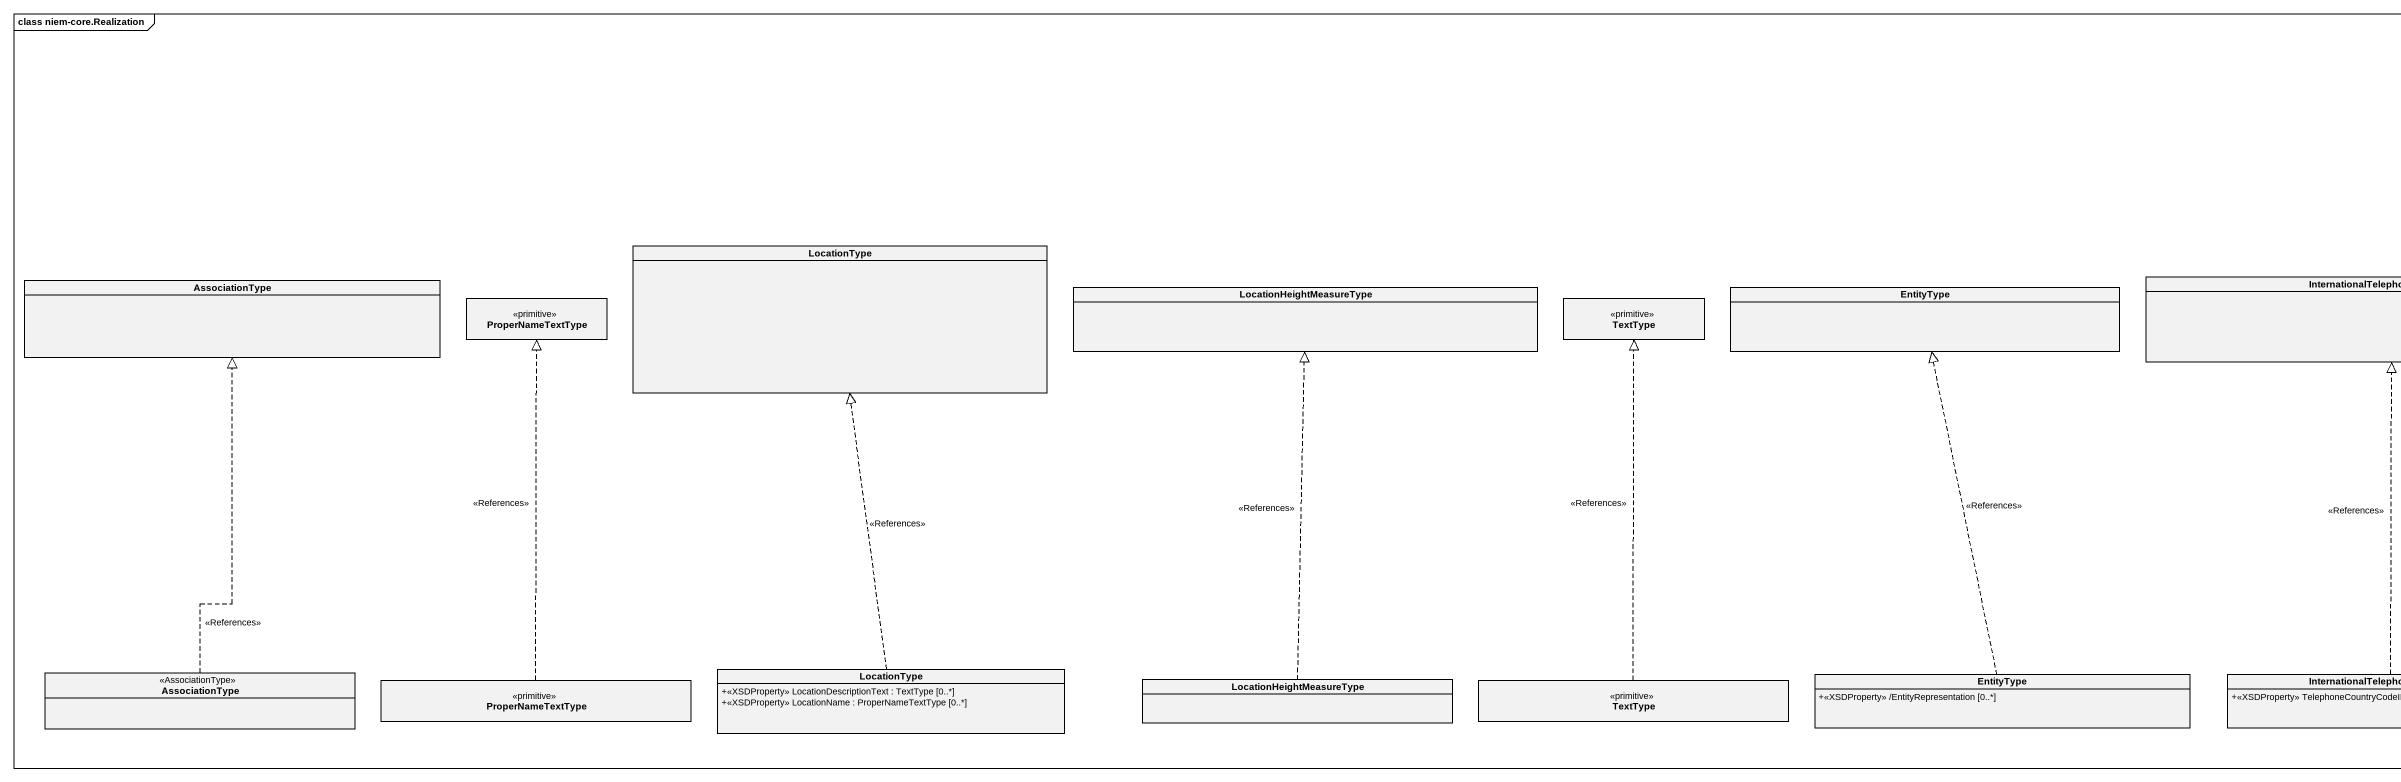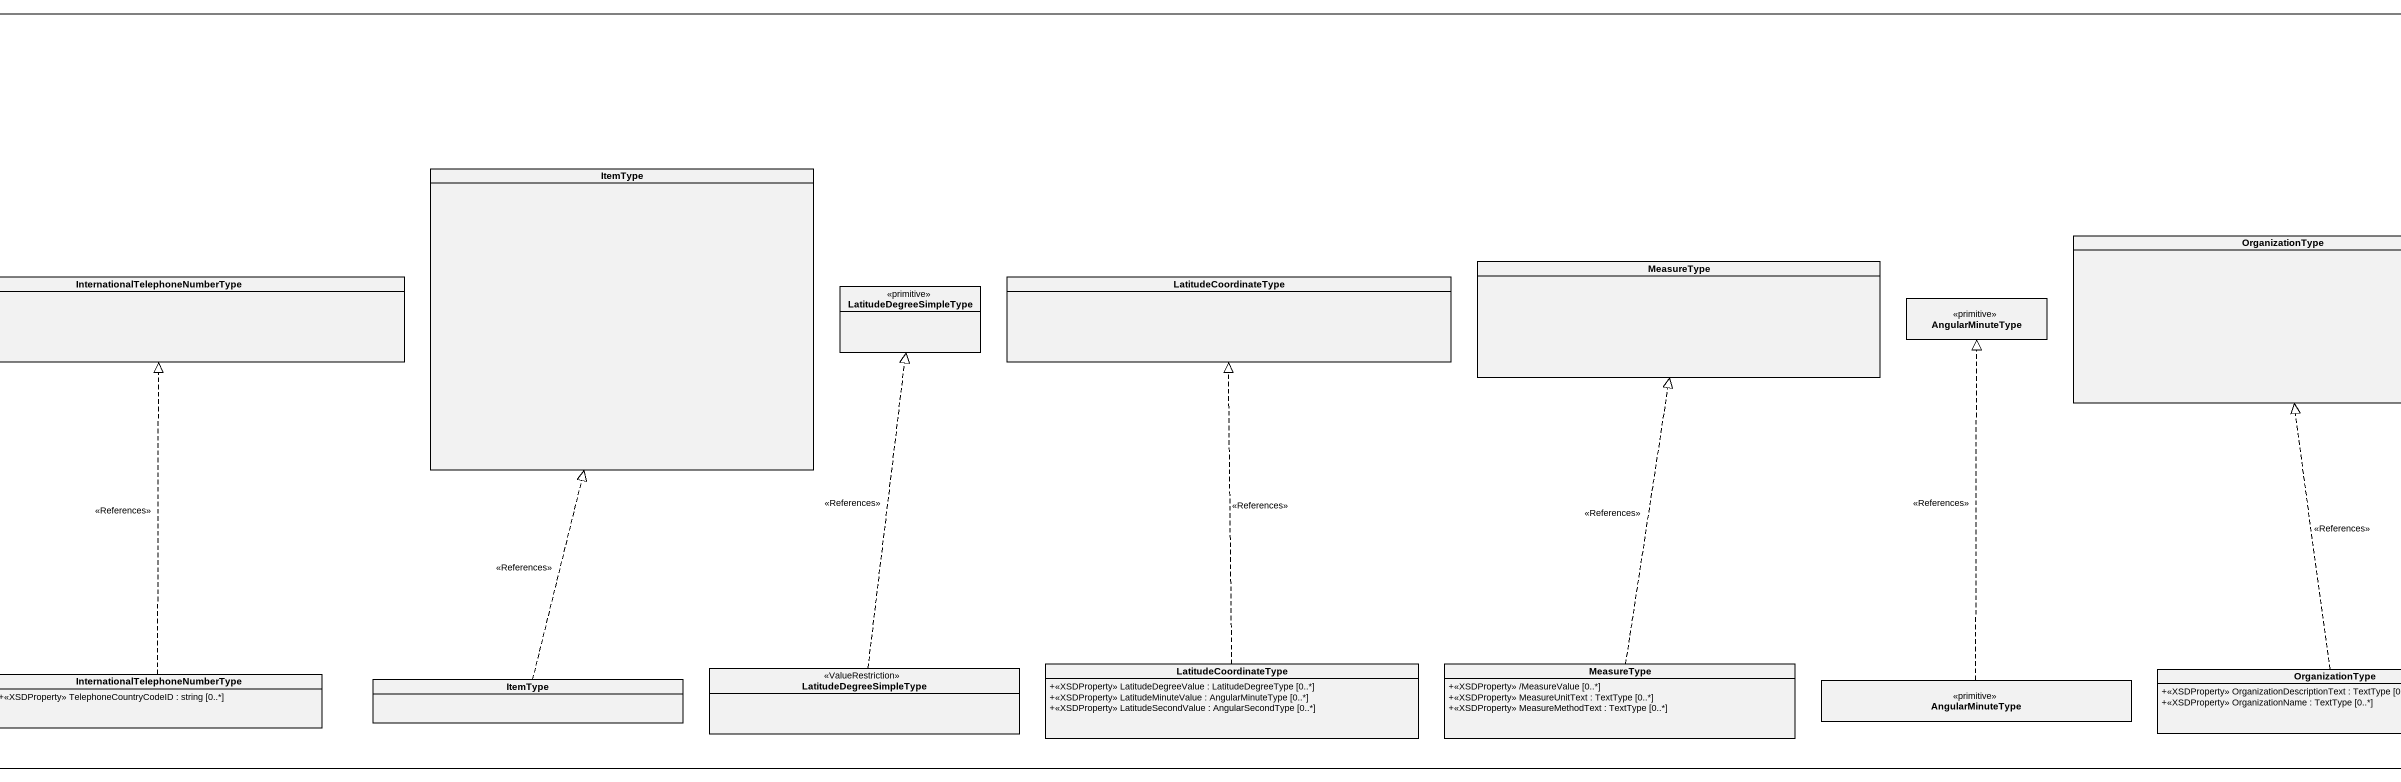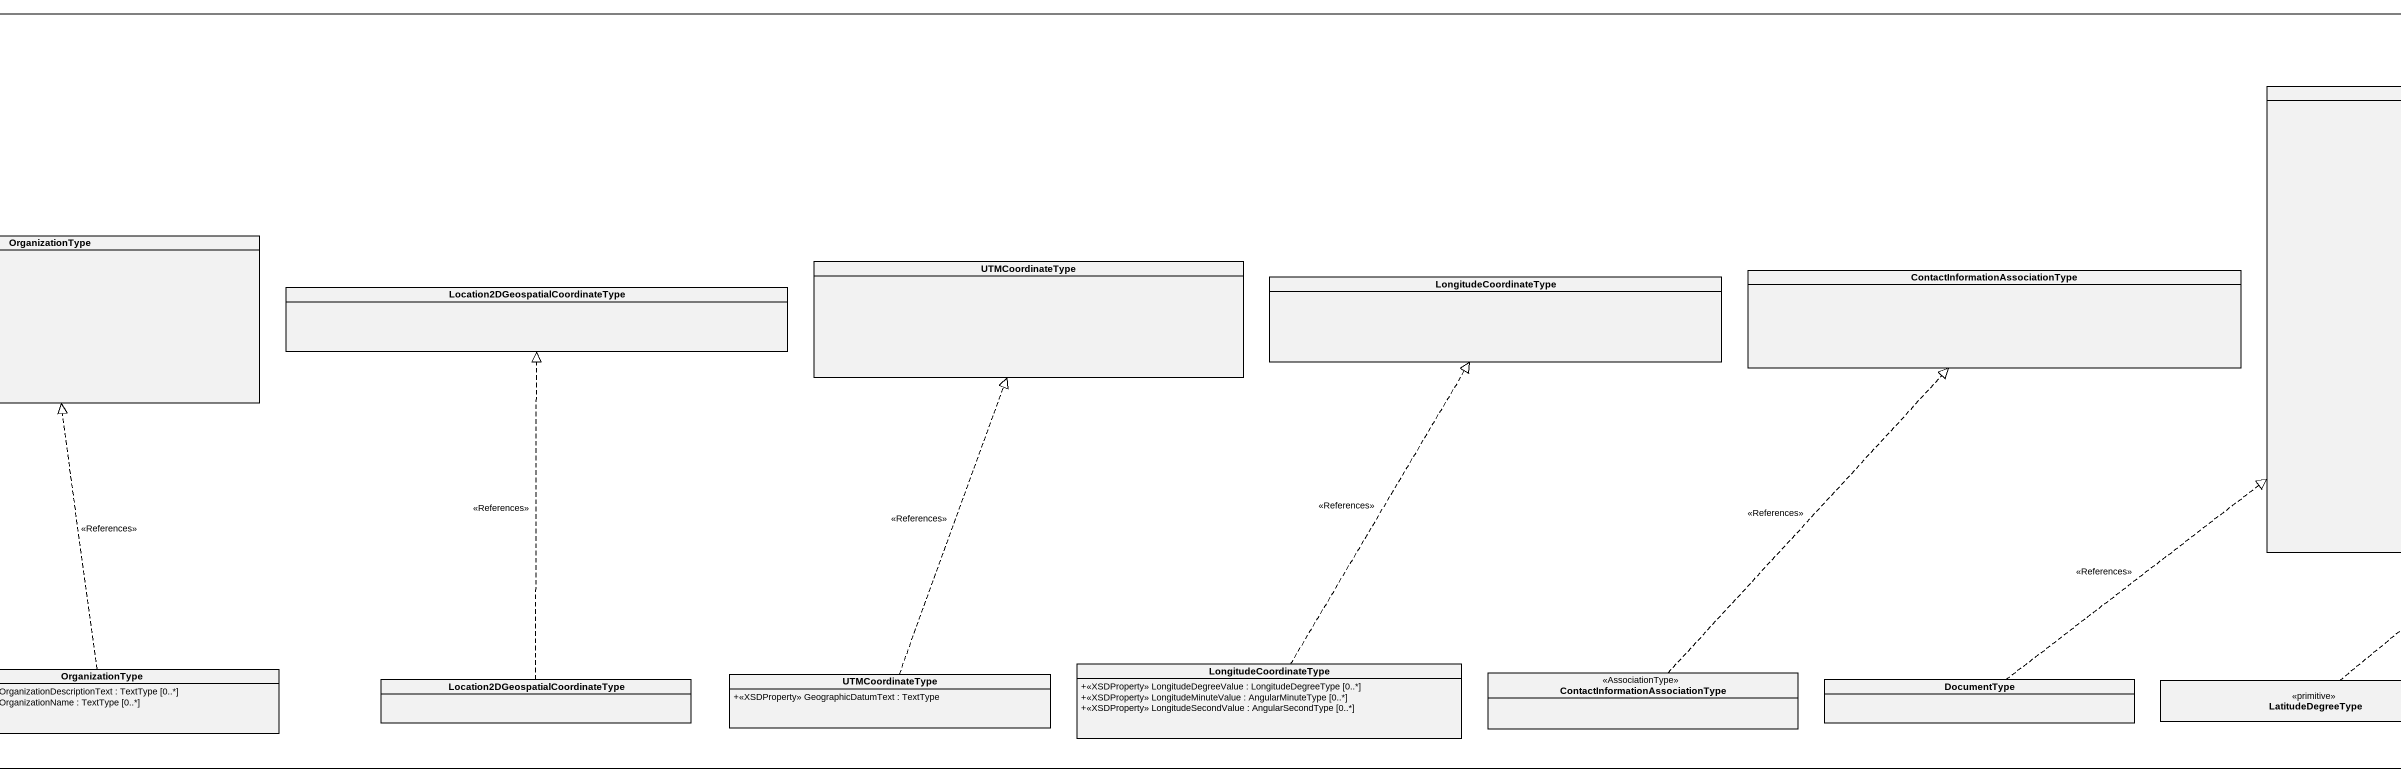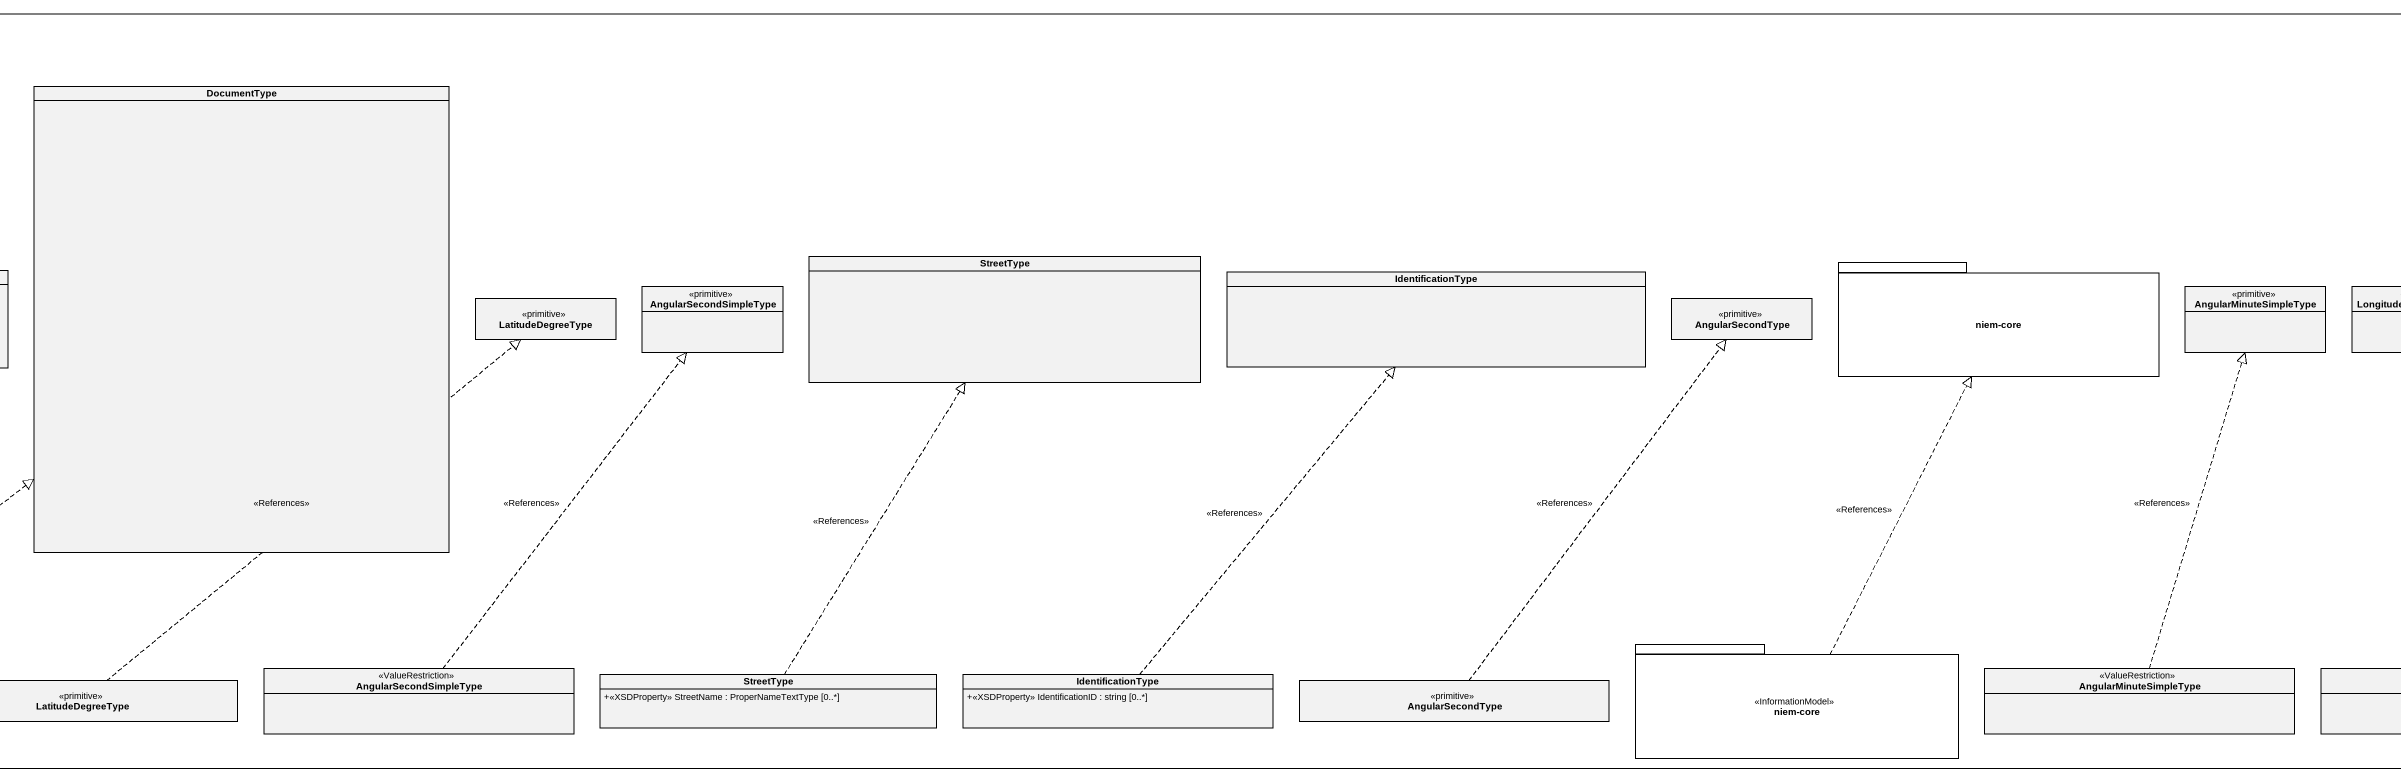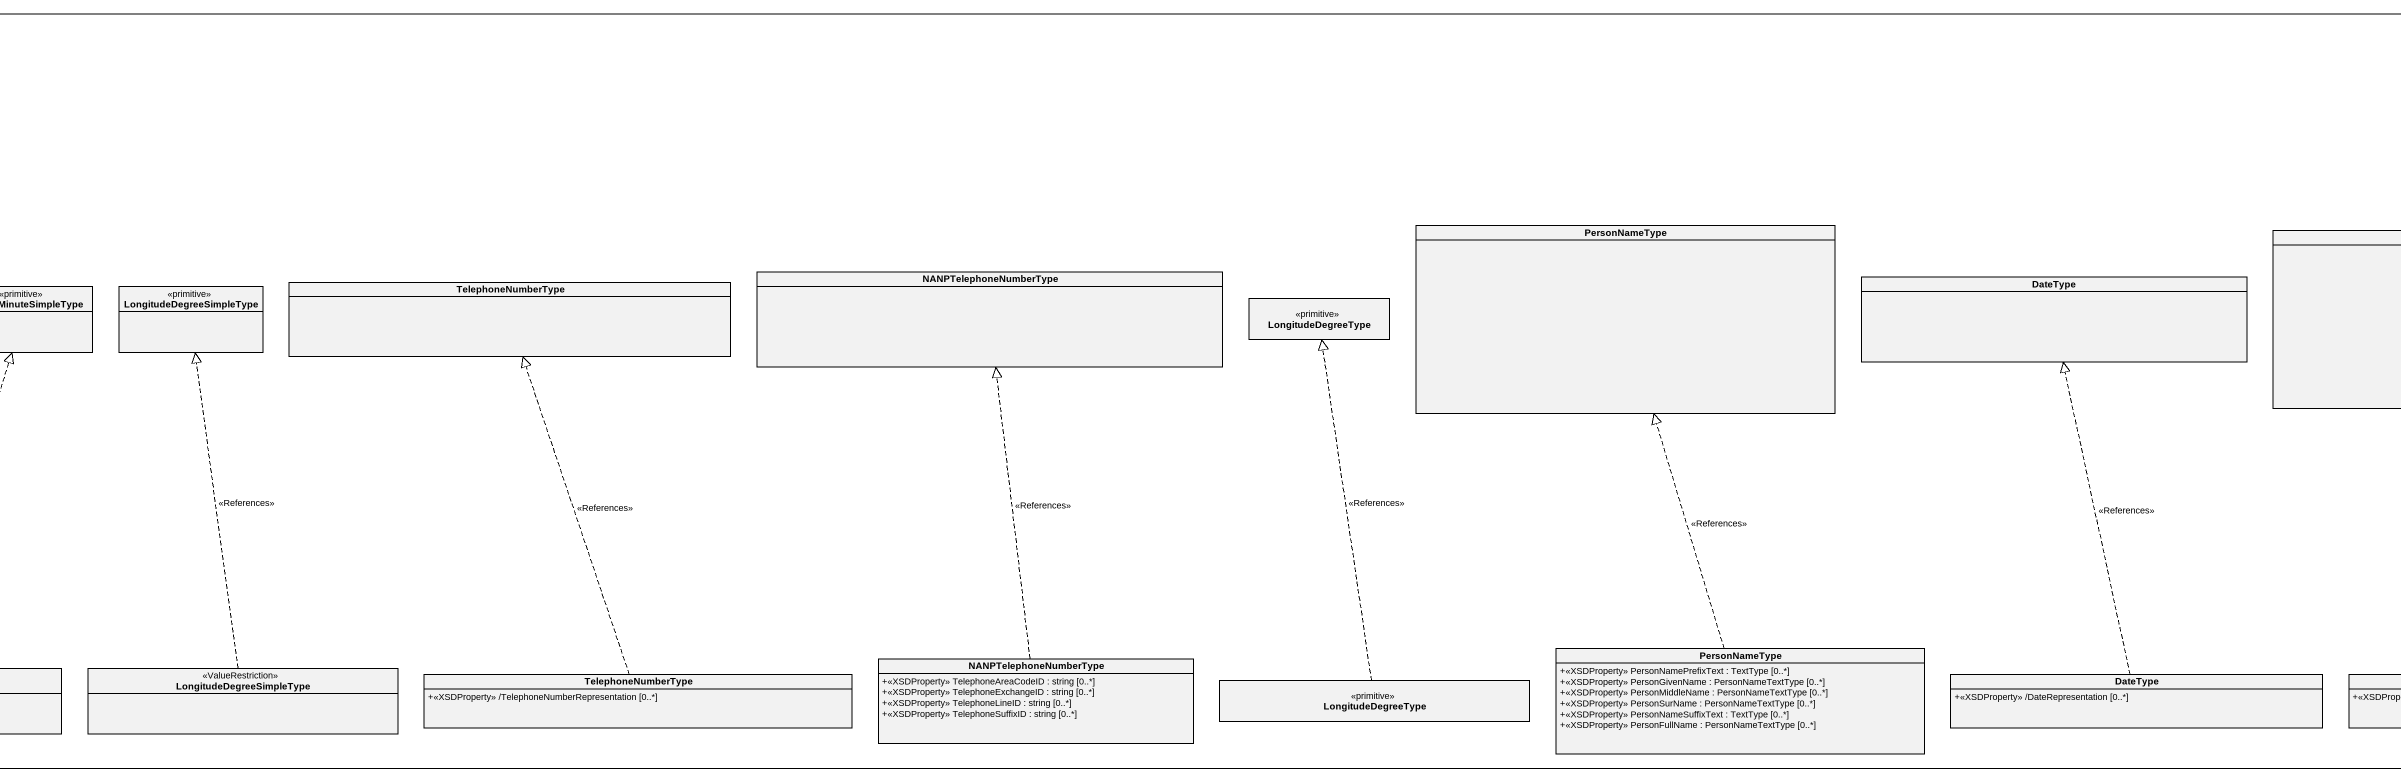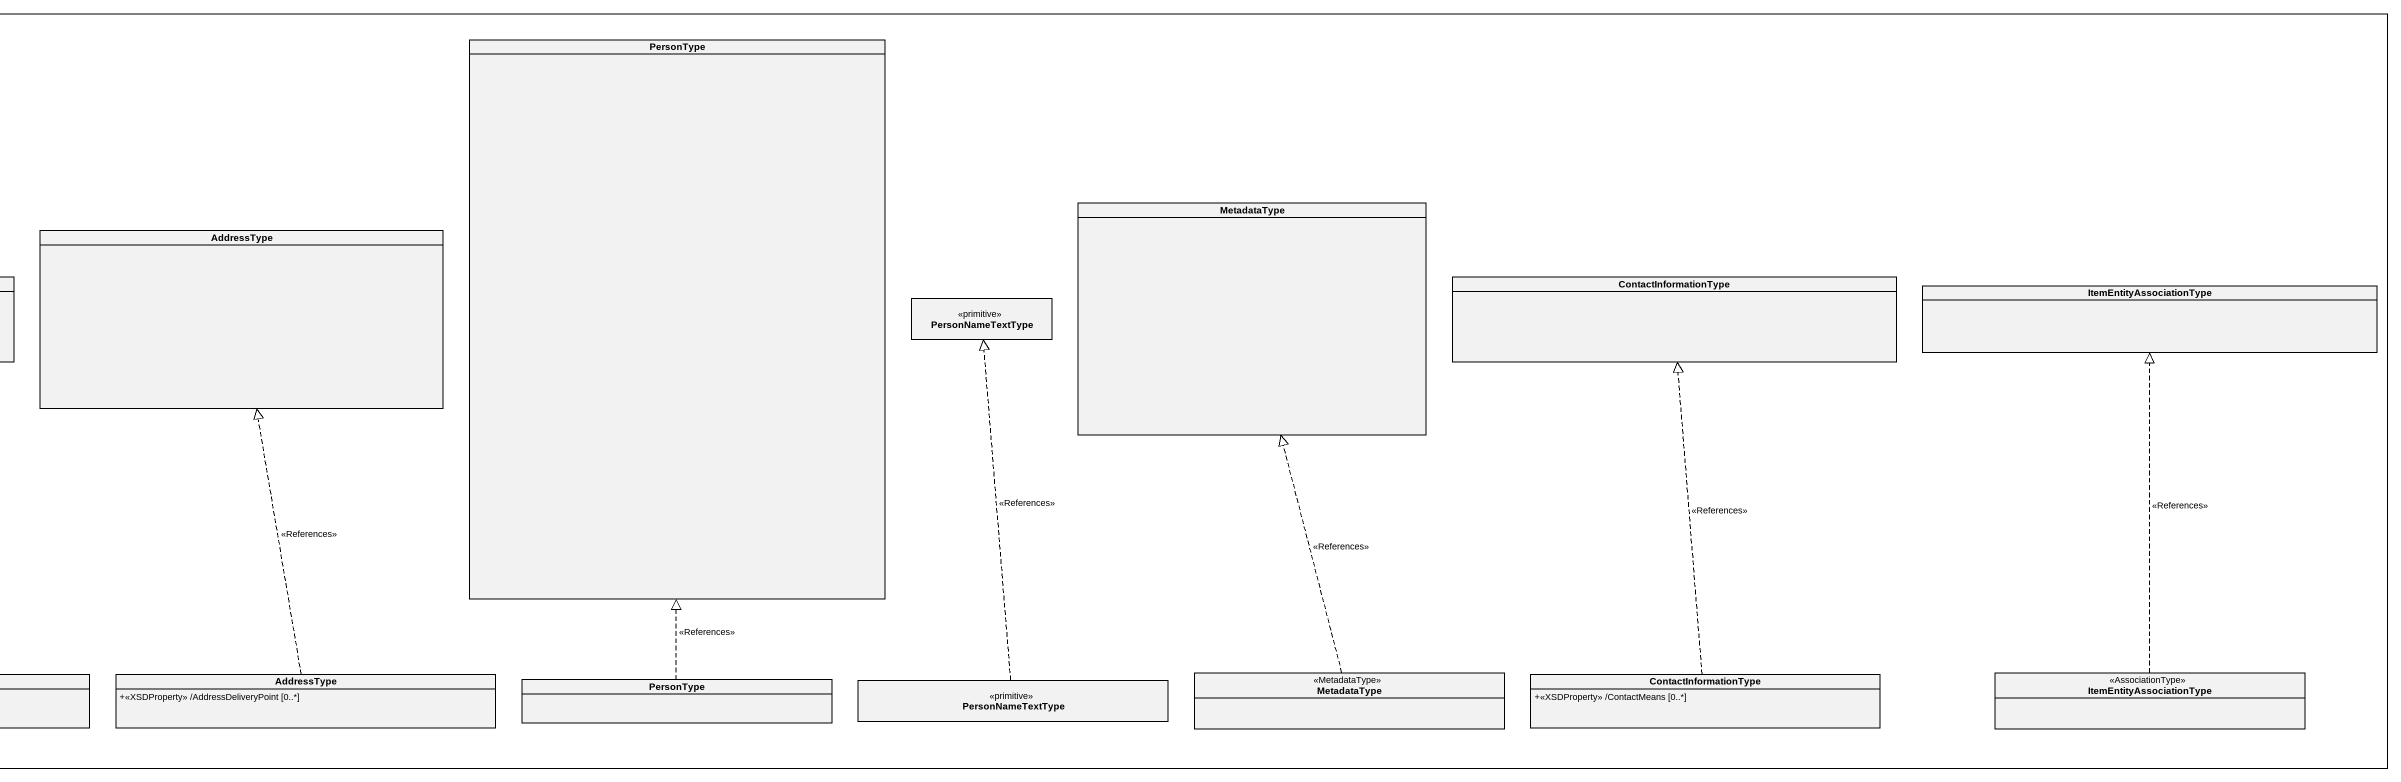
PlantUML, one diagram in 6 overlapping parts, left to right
@startuml
mainframe class niem-core.Realization
hide circle
hide empty members
skinparam classAttributeIconSize 0
class PersonType
class DocumentType
class ItemType
class MetadataType
class OrganizationType
class PersonNameType
class AddressType
class AssociationType
class LocationType
class "InternationalTelephoneNumberType" as InternationalTelephoneNumber
class LatitudeCoordinateType
class MeasureType
class UTMCoordinateType
class LongitudeCoordinateType
class "ContactInformationAssociationType" as ContactInformationAssociatio
class StreetType
class IdentificationType
package "niem-core" as niem_core {
}
class NANPTelephoneNumberType
class DateType
class ContactInformationType
class ProperNameTextType <<primitive>>
class LocationHeightMeasureType
class TextType <<primitive>>
class EntityType
class LatitudeDegreeSimpleType <<primitive>>
class AngularMinuteType <<primitive>>
class "Location2DGeospatialCoordinateType" as Location2DGeospatialCoordina
class LatitudeDegreeType <<primitive>>
class AngularSecondSimpleType <<primitive>>
class AngularSecondType <<primitive>>
class AngularMinuteSimpleType <<primitive>>
class LongitudeDegreeSimpleType <<primitive>>
class TelephoneNumberType
class LongitudeDegreeType <<primitive>>
class PersonNameTextType <<primitive>>
class ItemEntityAssociationType
class "LatitudeDegreeSimpleType" as LatitudeDegreeSimpleType_2 <<ValueRestriction>>
class "LatitudeCoordinateType" as LatitudeCoordinateType_2 {
  +<<XSDProperty>> LatitudeDegreeValue : LatitudeDegreeType [0..*]
  +<<XSDProperty>> LatitudeMinuteValue : AngularMinuteType [0..*]
  +<<XSDProperty>> LatitudeSecondValue : AngularSecondType [0..*]
}
class "MeasureType" as MeasureType_2 {
  +<<XSDProperty>> /MeasureValue [0..*]
  +<<XSDProperty>> MeasureUnitText : TextType [0..*]
  +<<XSDProperty>> MeasureMethodText : TextType [0..*]
}
class "LongitudeCoordinateType" as LongitudeCoordinateType_2 {
  +<<XSDProperty>> LongitudeDegreeValue : LongitudeDegreeType [0..*]
  +<<XSDProperty>> LongitudeMinuteValue : AngularMinuteType [0..*]
  +<<XSDProperty>> LongitudeSecondValue : AngularSecondType [0..*]
}
class "AngularSecondSimpleType" as AngularSecondSimpleType_2 <<ValueRestriction>>
package "niem-core" as niem_core_2 <<InformationModel>> {
}
class "AngularMinuteSimpleType" as AngularMinuteSimpleType_2 <<ValueRestriction>>
class "LongitudeDegreeSimpleType" as LongitudeDegreeSimpleType_2 <<ValueRestriction>>
class "NANPTelephoneNumberType" as NANPTelephoneNumberType_2 {
  +<<XSDProperty>> TelephoneAreaCodeID : string [0..*]
  +<<XSDProperty>> TelephoneExchangeID : string [0..*]
  +<<XSDProperty>> TelephoneLineID : string [0..*]
  +<<XSDProperty>> TelephoneSuffixID : string [0..*]
}
class "PersonNameType" as PersonNameType_2 {
  +<<XSDProperty>> PersonNamePrefixText : TextType [0..*]
  +<<XSDProperty>> PersonGivenName : PersonNameTextType [0..*]
  +<<XSDProperty>> PersonMiddleName : PersonNameTextType [0..*]
  +<<XSDProperty>> PersonSurName : PersonNameTextType [0..*]
  +<<XSDProperty>> PersonNameSuffixText : TextType [0..*]
  +<<XSDProperty>> PersonFullName : PersonNameTextType [0..*]
}
class "AssociationType" as AssociationType_2 <<AssociationType>>
class "ProperNameTextType" as ProperNameTextType_2 <<primitive>>
class "LocationType" as LocationType_2 {
  +<<XSDProperty>> LocationDescriptionText : TextType [0..*]
  +<<XSDProperty>> LocationName : ProperNameTextType [0..*]
}
class "LocationHeightMeasureType" as LocationHeightMeasureType_2
class "TextType" as TextType_2 <<primitive>>
class "EntityType" as EntityType_2 {
  +<<XSDProperty>> /EntityRepresentation [0..*]
}
class "InternationalTelephoneNumberType" as InternationalTelephoneNumber_2 {
  +<<XSDProperty>> TelephoneCountryCodeID : string [0..*]
}
class "ItemType" as ItemType_2
class "AngularMinuteType" as AngularMinuteType_2 <<primitive>>
class "OrganizationType" as OrganizationType_2 {
  +<<XSDProperty>> OrganizationDescriptionText : TextType [0..*]
  +<<XSDProperty>> OrganizationName : TextType [0..*]
}
class "Location2DGeospatialCoordinateType" as Location2DGeospatialCoordina_2
class "UTMCoordinateType" as UTMCoordinateType_2 {
  +<<XSDProperty>> GeographicDatumText : TextType
}
class "ContactInformationAssociationType" as ContactInformationAssociatio_2 <<AssociationType>>
class "DocumentType" as DocumentType_2
class "LatitudeDegreeType" as LatitudeDegreeType_2 <<primitive>>
class "StreetType" as StreetType_2 {
  +<<XSDProperty>> StreetName : ProperNameTextType [0..*]
}
class "IdentificationType" as IdentificationType_2 {
  +<<XSDProperty>> IdentificationID : string [0..*]
}
class "AngularSecondType" as AngularSecondType_2 <<primitive>>
class "TelephoneNumberType" as TelephoneNumberType_2 {
  +<<XSDProperty>> /TelephoneNumberRepresentation [0..*]
}
class "LongitudeDegreeType" as LongitudeDegreeType_2 <<primitive>>
class "DateType" as DateType_2 {
  +<<XSDProperty>> /DateRepresentation [0..*]
}
class "AddressType" as AddressType_2 {
  +<<XSDProperty>> /AddressDeliveryPoint [0..*]
}
class "PersonType" as PersonType_2
class "PersonNameTextType" as PersonNameTextType_2 <<primitive>>
class "MetadataType" as MetadataType_2 <<MetadataType>>
class "ContactInformationType" as ContactInformationType_2 {
  +<<XSDProperty>> /ContactMeans [0..*]
}
class "ItemEntityAssociationType" as ItemEntityAssociationType_2 <<AssociationType>>
LatitudeDegreeSimpleType_2 .up.|> LatitudeDegreeSimpleType : <<References>>
LatitudeCoordinateType_2 .up.|> LatitudeCoordinateType : <<References>>
MeasureType_2 .up.|> MeasureType : <<References>>
LongitudeCoordinateType_2 .up.|> LongitudeCoordinateType : <<References>>
AngularSecondSimpleType_2 .up.|> AngularSecondSimpleType : <<References>>
niem_core_2 .up.|> niem_core : <<References>>
AngularMinuteSimpleType_2 .up.|> AngularMinuteSimpleType : <<References>>
LongitudeDegreeSimpleType_2 .up.|> LongitudeDegreeSimpleType : <<References>>
NANPTelephoneNumberType_2 .up.|> NANPTelephoneNumberType : <<References>>
PersonNameType_2 .up.|> PersonNameType : <<References>>
AssociationType_2 .up.|> AssociationType : <<References>>
ProperNameTextType_2 .up.|> ProperNameTextType : <<References>>
LocationType_2 .up.|> LocationType : <<References>>
LocationHeightMeasureType_2 .up.|> LocationHeightMeasureType : <<References>>
TextType_2 .up.|> TextType : <<References>>
EntityType_2 .up.|> EntityType : <<References>>
InternationalTelephoneNumber_2 .up.|> InternationalTelephoneNumber : <<References>>
ItemType_2 .up.|> ItemType : <<References>>
AngularMinuteType_2 .up.|> AngularMinuteType : <<References>>
OrganizationType_2 .up.|> OrganizationType : <<References>>
Location2DGeospatialCoordina_2 .up.|> Location2DGeospatialCoordina : <<References>>
UTMCoordinateType_2 .up.|> UTMCoordinateType : <<References>>
ContactInformationAssociatio_2 .up.|> ContactInformationAssociatio : <<References>>
DocumentType_2 .up.|> DocumentType : <<References>>
LatitudeDegreeType_2 .up.|> LatitudeDegreeType : <<References>>
StreetType_2 .up.|> StreetType : <<References>>
IdentificationType_2 .up.|> IdentificationType : <<References>>
AngularSecondType_2 .up.|> AngularSecondType : <<References>>
TelephoneNumberType_2 .up.|> TelephoneNumberType : <<References>>
LongitudeDegreeType_2 .up.|> LongitudeDegreeType : <<References>>
DateType_2 .up.|> DateType : <<References>>
AddressType_2 .up.|> AddressType : <<References>>
PersonType_2 .up.|> PersonType : <<References>>
PersonNameTextType_2 .up.|> PersonNameTextType : <<References>>
MetadataType_2 .up.|> MetadataType : <<References>>
ContactInformationType_2 .up.|> ContactInformationType : <<References>>
ItemEntityAssociationType_2 .up.|> ItemEntityAssociationType : <<References>>
@enduml
